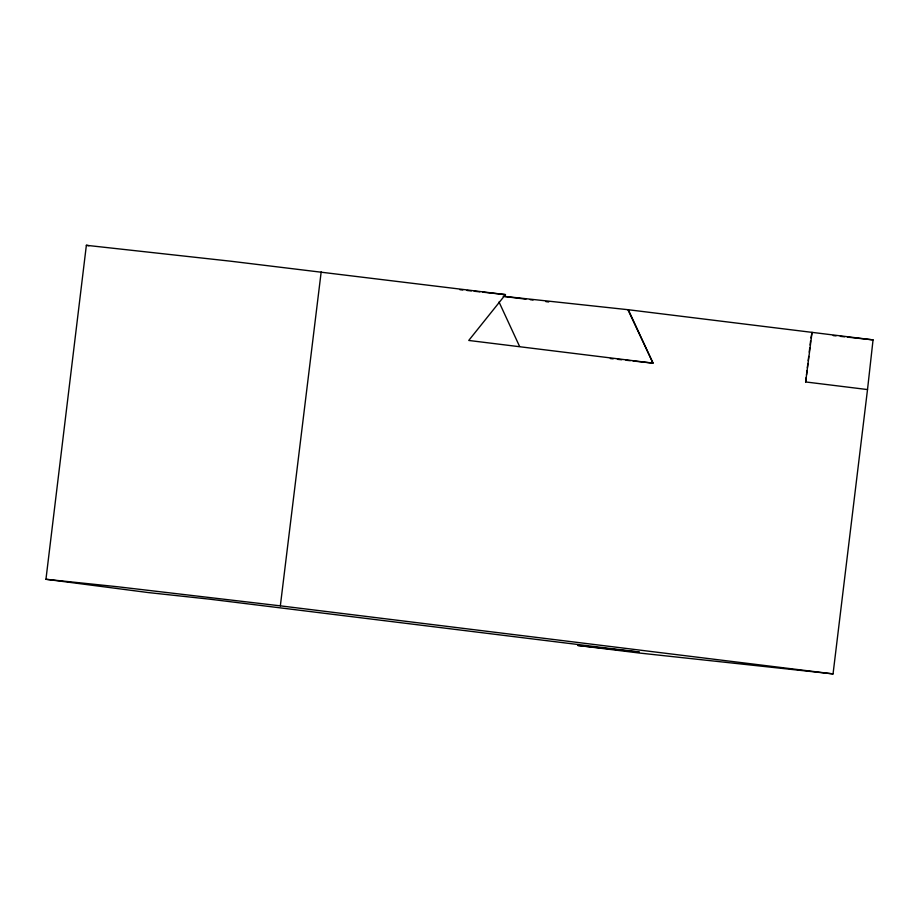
<?xml version="1.0" encoding="UTF-8"?>
<svg xmlns="http://www.w3.org/2000/svg" width="919" height="919" viewBox="0 0 919 919"><rect width="100%" height="100%" fill="white"/><g stroke="black" fill="none" stroke-linecap="round" stroke-linejoin="round"><path stroke-width="1.38" d="M806.158 377.698L805.641 381.948L867.513 389.564L833.051 673.903L639.21 653.018L577.787 645.448L639.325 652.076L209.888 599.199L148.35 592.571L45.95 579.28L86.363 245.304L230.658 261.203L505.461 294.608L468.747 340.455L653.03 363.154L628.332 309.737L503.107 296.24M321.179 271.921L280.341 605.851M806.503 374.86L807.008 370.61M807.353 367.772L807.87 363.51M808.203 360.673L808.72 356.423M809.237 352.172L809.742 347.91M810.087 345.073L810.592 340.823M810.937 337.985L812.063 332.356L805.641 381.948M628.332 309.737L873.05 339.881L867.513 389.564M45.95 579.28L117.793 586.77L280.766 605.897L833.051 673.903M459.937 289.703L462.785 290.013M467.059 290.473L471.321 290.932M474.17 291.243L479.856 291.851M482.705 292.162L505.461 294.608M833.223 335.584L836.072 335.894M840.334 336.354L844.607 336.813M847.444 337.124L873.05 339.881M610.354 358.548L613.191 358.858M617.465 359.318L621.726 359.777M626 360.237L630.262 360.696M633.111 361.006L653.03 363.154L627.895 309.692M504.565 296.538L525.921 299.169M530.194 299.686L533.043 300.042M545.863 301.616L548.712 301.972M86.363 245.304L89.051 245.729M499.028 301.995L519.522 346.291"/></g></svg>
